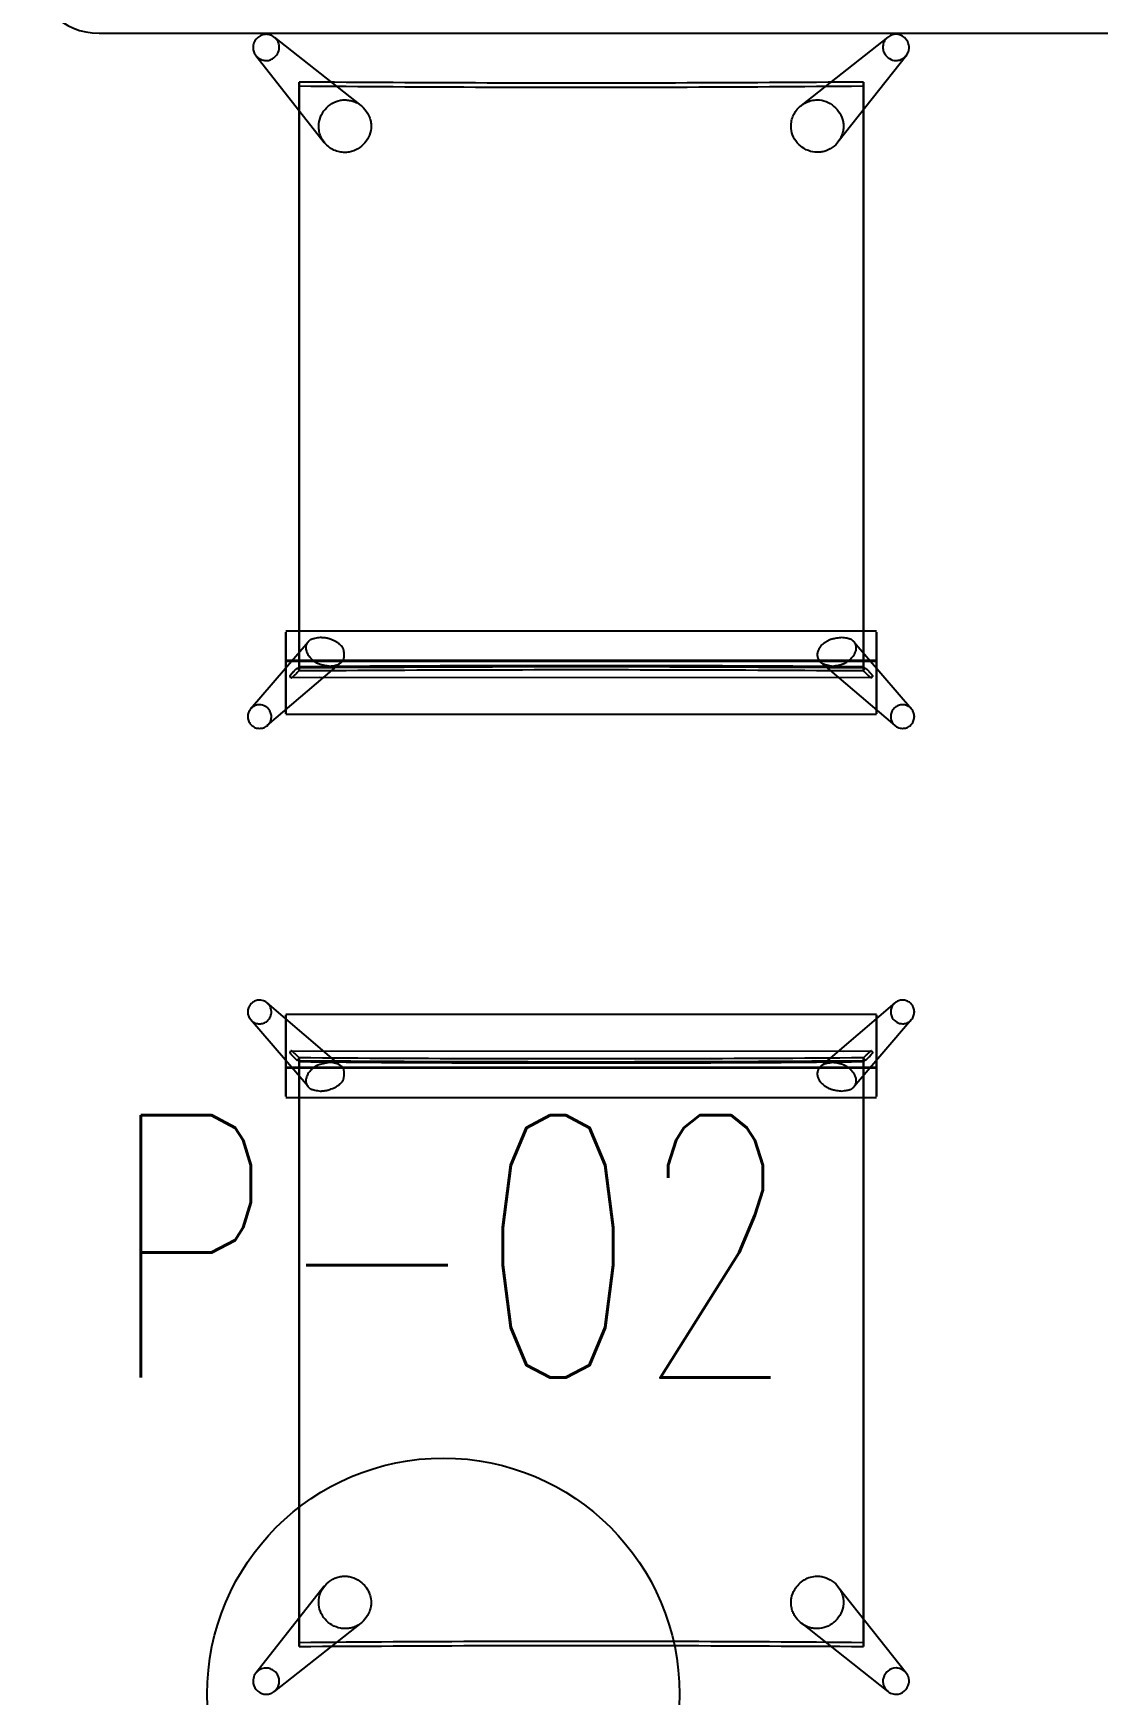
# Model space of a CAD drawing. Header units: millimetres. Extents: x -92759 to 184353, y -15225 to 86714.
# Drawn here: x 88601 to 89412, y 74041 to 75307 of the extents above; entities that cross this region are included whole.
import ezdxf

# ---------------------------------------------------------------- set-up
doc = ezdxf.new("R2010")
doc.units = ezdxf.units.MM
for name, color, linetype in [('0-1', 9, 'Continuous'), ('A-_--------_-3', 8, 'Continuous'), ('A-_FURT----_E', 9, 'Continuous'), ('E-legend', 1, 'Continuous'), ('M-_SANIFIXR_E', 9, 'Continuous')]:
    doc.layers.add(name, color=color, linetype=linetype)
doc.styles.add('Simplex', font='simplex_.ttf', dxfattribs={"width": 0.7, "height": 450})

# ---------------------------------------------------------------- blocks, each defined once
blk = doc.blocks.new('staff dining room')
at = {"layer": 'A-_--------_-3', "color": 8}
blk.add_line((17621, 2227.5), (19021, 2227.5), dxfattribs=at)
blk.add_arc((17621, 2277.5), 50, 180, 270, dxfattribs=at)
at = {"layer": 'A-_FURT----_E', "color": 8}
for p, q in [((17754.5, 2224.6), (17820.6, 2172.5)), ((18222.2, 2224.6), (18156.1, 2172.4)), ((17740.5, 2210.6), (17792.7, 2144.4)), ((18236.3, 2210.6), (18184.1, 2144.5)), ((17773.5, 2190.4), (17773.5, 2187.4)), ((18203.5, 2187.4), (18203.5, 2190.4)), ((17736.5, 1712.6), (17780.3, 1763.7)), ((18213.4, 1771.8), (17763.4, 1771.8)), ((17763.4, 1766.2), (17763.4, 1771.2)), ((17763.4, 1771.2), (17763.4, 1730.8)), ((17763.4, 1754.1), (17763.4, 1766.2)), ((18196.5, 1763.6), (18240.2, 1712.6)), ((18213.4, 1771.2), (18213.4, 1766.2)), ((18213.4, 1730.8), (18213.4, 1771.2)), ((18213.4, 1766.2), (18213.4, 1754.1)), ((17749.2, 1699.9), (17805.5, 1748.1)), ((17763.4, 1749.1), (17763.4, 1754.1)), ((18213.4, 1749.4), (17763.4, 1749.4)), ((17763.4, 1749.1), (18213.4, 1749.1)), ((17763.4, 1708.8), (17763.4, 1749.1)), ((18171.2, 1748.1), (18227.5, 1699.9)), ((18213.4, 1754.1), (18213.4, 1749.1)), ((18213.4, 1749.1), (18213.4, 1708.8)), ((17773.5, 1744.7), (17773.5, 1741.8)), ((18203.5, 1741.8), (18203.5, 1744.7)), ((17763.4, 1730.8), (17763.4, 1726.1)), ((17763.4, 1726.1), (17763.4, 1713.6)), ((18213.4, 1726.1), (18213.4, 1730.8)), ((18213.4, 1713.6), (18213.4, 1726.1)), ((17763.4, 1713.6), (17763.4, 1708.8)), ((18213.4, 1708.8), (18213.4, 1713.6)), ((17763.4, 1708.6), (18213.4, 1708.6)), ((17805.5, 1440.3), (17749.2, 1488.5)), ((18227.5, 1488.5), (18171.2, 1440.3)), ((17780.3, 1424.8), (17736.5, 1475.8)), ((18213.4, 1479.8), (17763.4, 1479.8)), ((17763.4, 1479.6), (17763.4, 1474.8)), ((17763.4, 1439.4), (17763.4, 1479.6)), ((17763.4, 1474.8), (17763.4, 1462.3)), ((18240.2, 1475.8), (18196.5, 1424.8)), ((18213.4, 1474.8), (18213.4, 1479.6)), ((18213.4, 1479.6), (18213.4, 1439.4)), ((18213.4, 1462.3), (18213.4, 1474.8)), ((17763.4, 1462.3), (17763.4, 1457.6)), ((17763.4, 1457.6), (17763.4, 1417.2)), ((18213.4, 1457.6), (18213.4, 1462.3)), ((18213.4, 1417.2), (18213.4, 1457.6)), ((17773.5, 1446.7), (17773.5, 1443.8)), ((18203.5, 1443.8), (18203.5, 1446.7)), ((18213.4, 1439.4), (17763.4, 1439.4)), ((17763.4, 1434.4), (17763.4, 1439.4)), ((17763.4, 1439), (18213.4, 1439)), ((17763.4, 1422.2), (17763.4, 1434.4)), ((18213.4, 1439.4), (18213.4, 1434.4)), ((18213.4, 1434.4), (18213.4, 1422.2)), ((17763.4, 1417.2), (17763.4, 1422.2)), ((18213.4, 1422.2), (18213.4, 1417.2)), ((17763.4, 1416.6), (18213.4, 1416.6)), ((17792.7, 1044), (17740.5, 977.8)), ((18184.1, 1043.9), (18236.3, 977.8)), ((17820.6, 1015.9), (17754.5, 963.8)), ((18156.1, 1016), (18222.2, 963.8)), ((17773.5, 1001), (17773.5, 998.1)), ((18203.5, 998.1), (18203.5, 1001))]:
    blk.add_line(p, q, dxfattribs=at)
at = {"layer": 'A-_FURT----_E', "color": 8, "flags": 128}
for points in [[(18209.7, 1736.3), (17789.1, 1736.5), (17767.4, 1736.3)], [(17772, 1743.8), (17770.7, 1742.6), (17769.5, 1741.3)], [(17773.5, 1741.8), (17772.8, 1742.8), (17772, 1743.8)], [(18205.1, 1743.8), (18204.3, 1742.8), (18203.6, 1741.8)], [(18207.6, 1741.3), (18206.4, 1742.6), (18205.1, 1743.8)], [(17767.4, 1452.1), (18188, 1451.9), (18209.7, 1452.1)], [(17769.5, 1447.1), (17770.7, 1445.9), (17772, 1444.6)], [(17772, 1444.6), (17772.8, 1445.6), (17773.5, 1446.7)], [(18203.6, 1446.7), (18204.3, 1445.6), (18205.1, 1444.6)], [(18205.1, 1444.6), (18206.4, 1445.9), (18207.6, 1447.1)]]:
    blk.add_lwpolyline(points, dxfattribs=at)
at = {"layer": 'A-_FURT----_E', "color": 8}
for centre, major_axis, start_param, end_param in [((17193, 1158.3), (572.4, 580.4), 6.253563, 6.268488), ((18908.6, 1032.5), (-696.7, 706.5), 0.015364, 0.027622), ((17193, 2030.1), (-572.4, 580.4), 3.15629, 3.171215), ((18908.6, 2155.9), (696.7, 706.5), 3.113971, 3.126228)]:
    blk.add_ellipse(centre, major_axis=major_axis, ratio=0.124571, start_param=start_param, end_param=end_param, dxfattribs=at)
for points, knots in [([(17758.4, 2216.8), (17758.4, 2217.3), (17758.3, 2218.5), (17757.6, 2220.7), (17756.2, 2223.3), (17753.9, 2225.2), (17751.8, 2226.2), (17750.1, 2226.6), (17748.4, 2226.8), (17746.1, 2226.6), (17742.3, 2225.1), (17739.1, 2221.4), (17738.4, 2217.9), (17738.4, 2216.8)], [0, 0, 0, 0, 0.055556, 0.111111, 0.222222, 0.333333, 0.388889, 0.444444, 0.5, 0.555556, 0.666667, 0.888889, 1, 1, 1, 1]), ([(17738.4, 2216.8), (17738.4, 2216.2), (17738.5, 2215), (17739.1, 2212.8), (17740.6, 2210.2), (17742.8, 2208.3), (17744.9, 2207.3), (17746.6, 2206.9), (17748.3, 2206.7), (17750.7, 2206.9), (17753.9, 2208.2), (17757.3, 2211.6), (17758.4, 2215), (17758.4, 2216.8)], [0, 0, 0, 0, 0.055556, 0.111111, 0.222222, 0.333333, 0.388889, 0.444444, 0.5, 0.555556, 0.666667, 0.833333, 1, 1, 1, 1]), ([(18228.4, 2226.8), (18227.8, 2226.8), (18226.6, 2226.7), (18224.4, 2226), (18221.9, 2224.5), (18219.9, 2222.3), (18218.9, 2220.2), (18218.5, 2218.5), (18218.3, 2216.8), (18218.5, 2214.5), (18219.8, 2211.2), (18223.2, 2207.8), (18226.6, 2206.8), (18228.4, 2206.8)], [0, 0, 0, 0, 0.055556, 0.111111, 0.222222, 0.333333, 0.388889, 0.444444, 0.5, 0.555556, 0.666667, 0.833333, 1, 1, 1, 1]), ([(18228.4, 2206.8), (18229, 2206.8), (18230.1, 2206.9), (18232.4, 2207.5), (18234.9, 2209), (18236.8, 2211.2), (18237.8, 2213.3), (18238.3, 2215), (18238.4, 2216.7), (18238.2, 2219), (18236.7, 2222.9), (18233, 2226), (18229.5, 2226.8), (18228.4, 2226.8)], [0, 0, 0, 0, 0.055556, 0.111111, 0.222222, 0.333333, 0.388889, 0.444444, 0.5, 0.555556, 0.666667, 0.888889, 1, 1, 1, 1]), ([(17773.5, 1741.8), (17773.5, 1805.6), (17773.5, 1912.8), (17773.5, 2062.9), (17773.5, 2148.1), (17773.5, 2190.4)], [-1, -1, -1, -1, -0.571429, -0.285714, 0, 0, 0, 0]), ([(17773.5, 2187.4), (17773.5, 2124.8), (17773.5, 2019.4), (17773.5, 1871.1), (17773.5, 1786.7), (17773.5, 1744.7)], [-1, -1, -1, -1, -0.571429, -0.285714, 0, 0, 0, 0]), ([(18203.5, 2190.4), (18203.5, 2126.9), (18203.5, 2020.1), (18203.5, 1869.9), (18203.5, 1784.3), (18203.5, 1741.8)], [-1, -1, -1, -1, -0.571429, -0.285714, 0, 0, 0, 0]), ([(18203.5, 1744.7), (18203.5, 1807.7), (18203.5, 1913.5), (18203.5, 2061.6), (18203.5, 2145.7), (18203.5, 2187.4)], [-1, -1, -1, -1, -0.571429, -0.285714, 0, 0, 0, 0]), ([(17788.4, 2156.8), (17788.4, 2161.4), (17791.2, 2168.2), (17798.3, 2174.3), (17803.8, 2176.5), (17808.4, 2176.9), (17811.9, 2176.5), (17815.3, 2175.6), (17819.5, 2173.6), (17823.9, 2169.8), (17826.9, 2164.7), (17828.2, 2160.2), (17828.4, 2157.9), (17828.4, 2156.8)], [0, 0, 0, 0, 0.222222, 0.333333, 0.444444, 0.5, 0.555556, 0.611111, 0.666667, 0.777778, 0.888889, 0.944444, 1, 1, 1, 1]), ([(18168.4, 2136.8), (18163.7, 2136.8), (18156.9, 2139.6), (18150.8, 2146.7), (18148.8, 2151.8), (18148.4, 2155.5), (18148.4, 2158.4), (18148.9, 2162), (18150.5, 2166.1), (18153.8, 2170.9), (18158.5, 2174.5), (18164, 2176.4), (18166.9, 2176.8), (18168.4, 2176.8)], [0, 0, 0, 0, 0.222222, 0.333333, 0.444444, 0.479167, 0.513889, 0.583333, 0.652778, 0.722222, 0.861111, 0.930556, 1, 1, 1, 1]), ([(18168.4, 2176.8), (18173, 2176.8), (18179.8, 2173.9), (18185.9, 2166.8), (18188.1, 2161.3), (18188.5, 2156.7), (18188.2, 2153.2), (18187.2, 2149.8), (18185.2, 2145.6), (18181.4, 2141.2), (18176.3, 2138.2), (18171.9, 2137), (18169.5, 2136.8), (18168.4, 2136.8)], [0, 0, 0, 0, 0.222222, 0.333333, 0.444444, 0.5, 0.555556, 0.611111, 0.666667, 0.777778, 0.888889, 0.944444, 1, 1, 1, 1]), ([(17828.4, 2156.8), (17828.4, 2152.1), (17825.6, 2145.3), (17818.4, 2139.2), (17813.3, 2137.2), (17809.6, 2136.7), (17806.7, 2136.7), (17803.1, 2137.3), (17799, 2138.9), (17794.2, 2142.2), (17790.6, 2146.9), (17788.7, 2152.4), (17788.4, 2155.3), (17788.4, 2156.8)], [0, 0, 0, 0, 0.222222, 0.333333, 0.444444, 0.479167, 0.513889, 0.583333, 0.652778, 0.722222, 0.861111, 0.930556, 1, 1, 1, 1]), ([(17789.6, 1767), (17788.8, 1766.9), (17787.4, 1766.7), (17785.5, 1766.3), (17784.2, 1766), (17783.4, 1765.8), (17782.9, 1765.6), (17782.6, 1765.5), (17782.4, 1765.4), (17782, 1765.3), (17781.5, 1765), (17781, 1764.5), (17780.6, 1764.1), (17780.4, 1763.8), (17780.2, 1763.6), (17780.1, 1763.5), (17780, 1763.3), (17779.8, 1763.1), (17779.6, 1762.8), (17779.3, 1762.3), (17779.1, 1761.8), (17778.8, 1761), (17778.6, 1760), (17778.6, 1758.3), (17779, 1756.5), (17779.8, 1754.7), (17780.5, 1753.5), (17781.3, 1752.5), (17781.8, 1751.8), (17782.4, 1751.2), (17782.9, 1750.7), (17783.1, 1750.5), (17783.4, 1750.3), (17783.6, 1750.1), (17783.9, 1749.9), (17784.4, 1749.4), (17785.2, 1748.8), (17786.1, 1748.1), (17786.9, 1747.7), (17787.4, 1747.5), (17787.8, 1747.3), (17788.2, 1747.2), (17788.8, 1747), (17789.9, 1746.6), (17791.7, 1746.2), (17794, 1745.7), (17795.8, 1745.4), (17796.7, 1745.2)], [0, 0, 0, 0, 0.027778, 0.055556, 0.083333, 0.097222, 0.104167, 0.111111, 0.118056, 0.125, 0.138889, 0.166667, 0.194444, 0.208333, 0.215278, 0.222222, 0.229167, 0.236111, 0.25, 0.277778, 0.305556, 0.333333, 0.388889, 0.444444, 0.555556, 0.611111, 0.666667, 0.694444, 0.722222, 0.75, 0.763889, 0.770833, 0.777778, 0.784722, 0.791667, 0.805556, 0.833333, 0.861111, 0.875, 0.881944, 0.888889, 0.895833, 0.902778, 0.916667, 0.944444, 0.972222, 1, 1, 1, 1]), ([(17796.7, 1745.2), (17797, 1745.3), (17797.7, 1745.3), (17798.5, 1745.4), (17799.2, 1745.4), (17799.5, 1745.5), (17799.8, 1745.5), (17800.1, 1745.6), (17800.3, 1745.6), (17800.5, 1745.7), (17800.7, 1745.7), (17800.9, 1745.8), (17801.1, 1745.8), (17801.4, 1745.9), (17801.7, 1745.9), (17802, 1746), (17802.4, 1746.2), (17802.7, 1746.3), (17803, 1746.4), (17803.2, 1746.6), (17803.4, 1746.7), (17803.5, 1746.8), (17803.6, 1746.8), (17803.7, 1746.9), (17803.9, 1747), (17804.2, 1747.2), (17804.6, 1747.5), (17805.2, 1747.8), (17805.9, 1748.3), (17806.6, 1749), (17807.2, 1749.8), (17807.5, 1750.4), (17807.7, 1751.3), (17807.8, 1752.6), (17807.8, 1754.5), (17807.7, 1756.2), (17807.5, 1757.4), (17807.3, 1758.2), (17807.1, 1758.8), (17806.8, 1759.4), (17806.3, 1760.1), (17805.6, 1760.7), (17805.2, 1761), (17804.9, 1761.3), (17804.7, 1761.5), (17804.5, 1761.6), (17804.3, 1761.9), (17803.8, 1762.3), (17803, 1762.9), (17802.1, 1763.5), (17801.1, 1764.1), (17800.1, 1764.6), (17798.7, 1765.2), (17797.3, 1765.7), (17796.2, 1766.1), (17795.6, 1766.3), (17794.9, 1766.4), (17794.2, 1766.6), (17793.6, 1766.7), (17792.9, 1766.7), (17792, 1766.8), (17790.9, 1766.9), (17790, 1767), (17789.6, 1767)], [0, 0, 0, 0, 0.027778, 0.055556, 0.069444, 0.083333, 0.090278, 0.097222, 0.104167, 0.111111, 0.118056, 0.125, 0.131944, 0.138889, 0.152778, 0.166667, 0.180556, 0.194444, 0.201389, 0.208333, 0.215278, 0.21875, 0.222222, 0.225694, 0.229167, 0.236111, 0.25, 0.263889, 0.277778, 0.305556, 0.319444, 0.333333, 0.347222, 0.361111, 0.388889, 0.416667, 0.430556, 0.444444, 0.458333, 0.472222, 0.5, 0.527778, 0.541667, 0.548611, 0.555556, 0.5625, 0.569444, 0.583333, 0.611111, 0.638889, 0.666667, 0.694444, 0.722222, 0.777778, 0.805556, 0.833333, 0.861111, 0.888889, 0.902778, 0.916667, 0.944444, 0.972222, 1, 1, 1, 1]), ([(18187.1, 1767), (18186.4, 1766.9), (18184.9, 1766.8), (18183, 1766.5), (18181.5, 1766.2), (18180.6, 1766), (18180.1, 1765.9), (18179.7, 1765.8), (18179.4, 1765.7), (18178.9, 1765.6), (18178.2, 1765.4), (18177.4, 1765), (18176.7, 1764.6), (18176.2, 1764.3), (18175.9, 1764.2), (18175.7, 1764.1), (18175.4, 1764), (18175.2, 1763.8), (18174.7, 1763.5), (18174.1, 1763.1), (18173.4, 1762.6), (18172.6, 1762), (18171.6, 1761.1), (18170.3, 1759.6), (18169.1, 1757.7), (18168.5, 1755.7), (18168.3, 1754), (18168.4, 1752.9), (18168.6, 1752), (18168.8, 1751.3), (18169.1, 1750.8), (18169.4, 1750.3), (18169.6, 1750), (18169.7, 1749.8), (18169.9, 1749.6), (18170.2, 1749.1), (18170.6, 1748.5), (18171.2, 1747.9), (18171.8, 1747.6), (18172.2, 1747.3), (18172.5, 1747.2), (18172.8, 1747.1), (18173.3, 1746.9), (18174.2, 1746.5), (18175.6, 1746.1), (18177.7, 1745.6), (18179.2, 1745.4), (18180.1, 1745.2)], [0, 0, 0, 0, 0.025, 0.05, 0.075, 0.0875, 0.09375, 0.1, 0.10625, 0.1125, 0.125, 0.15, 0.175, 0.1875, 0.19375, 0.2, 0.20625, 0.2125, 0.225, 0.25, 0.275, 0.3, 0.35, 0.4, 0.5, 0.6, 0.65, 0.7, 0.725, 0.75, 0.775, 0.7875, 0.8, 0.80625, 0.8125, 0.825, 0.85, 0.875, 0.8875, 0.89375, 0.9, 0.90625, 0.9125, 0.925, 0.95, 0.975, 1, 1, 1, 1]), ([(18180.1, 1745.2), (18180.9, 1745.4), (18182.5, 1745.6), (18184.7, 1746), (18186.3, 1746.4), (18187.3, 1746.7), (18187.9, 1746.9), (18188.3, 1747), (18188.6, 1747.2), (18189.1, 1747.4), (18189.9, 1747.7), (18190.8, 1748.3), (18191.6, 1748.9), (18192.1, 1749.3), (18192.4, 1749.5), (18192.6, 1749.7), (18192.8, 1749.8), (18193.1, 1750.1), (18193.6, 1750.4), (18194.2, 1751), (18194.8, 1751.7), (18195.5, 1752.5), (18196.3, 1753.6), (18197.3, 1755.3), (18198, 1757.4), (18198.2, 1759.3), (18198, 1760.8), (18197.7, 1761.7), (18197.4, 1762.4), (18197.1, 1762.9), (18196.8, 1763.3), (18196.6, 1763.6), (18196.4, 1763.8), (18196.3, 1763.9), (18196.2, 1764), (18196, 1764.2), (18195.7, 1764.4), (18195.4, 1764.8), (18194.8, 1765.2), (18194.3, 1765.5), (18194, 1765.6), (18193.7, 1765.7), (18193.4, 1765.8), (18193, 1765.9), (18192.2, 1766.2), (18191, 1766.4), (18189.2, 1766.8), (18187.9, 1766.9), (18187.1, 1767)], [0, 0, 0, 0, 0.025, 0.05, 0.075, 0.0875, 0.09375, 0.1, 0.10625, 0.1125, 0.125, 0.15, 0.175, 0.1875, 0.19375, 0.2, 0.20625, 0.2125, 0.225, 0.25, 0.275, 0.3, 0.35, 0.4, 0.5, 0.6, 0.65, 0.7, 0.725, 0.75, 0.775, 0.7875, 0.79375, 0.8, 0.80625, 0.8125, 0.825, 0.85, 0.875, 0.8875, 0.89375, 0.9, 0.90625, 0.9125, 0.925, 0.95, 0.975, 1, 1, 1, 1]), ([(17769.5, 1741.3), (17769.3, 1741.1), (17768.8, 1740.6), (17768.3, 1740.1), (17768, 1739.7), (17767.8, 1739.5), (17767.7, 1739.3), (17767.5, 1739.2), (17767.4, 1739), (17767.3, 1738.9), (17767.1, 1738.7), (17767, 1738.5), (17766.8, 1738.4), (17766.7, 1738.2), (17766.7, 1738.1), (17766.6, 1738), (17766.5, 1737.9), (17766.4, 1737.8), (17766.4, 1737.7), (17766.4, 1737.6), (17766.4, 1737.6), (17766.4, 1737.6)], [0, 0, 0, 0, 0.142857, 0.285714, 0.357143, 0.392857, 0.428571, 0.464286, 0.5, 0.535714, 0.571429, 0.625, 0.678571, 0.705357, 0.732143, 0.785714, 0.839286, 0.866071, 0.892857, 0.946429, 1, 1, 1, 1]), ([(17767.3, 1736.3), (17767.3, 1736.3), (17767.4, 1736.3), (17767.6, 1736.4), (17767.8, 1736.5), (17768, 1736.7), (17768.2, 1736.8), (17768.4, 1737), (17768.7, 1737.2), (17768.9, 1737.4), (17769.1, 1737.5), (17769.3, 1737.7), (17769.5, 1737.9), (17769.8, 1738.2), (17770.2, 1738.5), (17770.8, 1739.1), (17772, 1740.1), (17772.9, 1741.1), (17773.5, 1741.8)], [0, 0, 0, 0, 0.0625, 0.125, 0.1875, 0.21875, 0.25, 0.3125, 0.34375, 0.375, 0.40625, 0.4375, 0.46875, 0.5, 0.5625, 0.625, 0.75, 1, 1, 1, 1]), ([(18203.6, 1741.8), (18204.3, 1741), (18205.2, 1740.1), (18206.2, 1739.2), (18206.5, 1738.8), (18206.8, 1738.6), (18207.1, 1738.3), (18207.3, 1738.1), (18207.6, 1737.9), (18207.9, 1737.6), (18208.2, 1737.4), (18208.5, 1737.1), (18208.7, 1737), (18208.9, 1736.8), (18209.1, 1736.6), (18209.3, 1736.5), (18209.5, 1736.4), (18209.6, 1736.4), (18209.7, 1736.3), (18209.8, 1736.3), (18209.8, 1736.3)], [0, 0, 0, 0, 0.285714, 0.357143, 0.392857, 0.428571, 0.464286, 0.5, 0.535714, 0.571429, 0.625, 0.678571, 0.705357, 0.732143, 0.785714, 0.839286, 0.866071, 0.892857, 0.946429, 1, 1, 1, 1]), ([(18210.7, 1737.6), (18210.7, 1737.6), (18210.7, 1737.6), (18210.7, 1737.7), (18210.7, 1737.8), (18210.6, 1737.9), (18210.5, 1738), (18210.5, 1738.1), (18210.4, 1738.2), (18210.3, 1738.3), (18210.2, 1738.5), (18210.1, 1738.6), (18210, 1738.7), (18209.8, 1738.9), (18209.7, 1739), (18209.6, 1739.2), (18209.4, 1739.4), (18209.2, 1739.6), (18209, 1739.8), (18208.8, 1740.1), (18208.3, 1740.6), (18207.9, 1741), (18207.6, 1741.3)], [0, 0, 0, 0, 0.071429, 0.107143, 0.142857, 0.178571, 0.214286, 0.25, 0.285714, 0.321429, 0.357143, 0.392857, 0.428571, 0.464286, 0.5, 0.535714, 0.571429, 0.625, 0.678571, 0.732143, 0.785714, 1, 1, 1, 1]), ([(17743.4, 1715.8), (17742.3, 1715.8), (17740.2, 1715.4), (17737.5, 1713.8), (17735.8, 1711.7), (17734.9, 1709.8), (17734.3, 1707.8), (17734.3, 1705.2), (17735.4, 1702.2), (17737.5, 1699.7), (17740.2, 1698.1), (17742.3, 1697.8), (17743.4, 1697.8)], [0, 0, 0, 0, 0.111111, 0.222222, 0.333333, 0.388889, 0.444444, 0.555556, 0.666667, 0.777778, 0.888889, 1, 1, 1, 1]), ([(17743.4, 1697.8), (17744.4, 1697.8), (17746.5, 1698.1), (17749.3, 1699.7), (17751, 1701.8), (17751.9, 1703.7), (17752.4, 1705.7), (17752.4, 1708.3), (17751.1, 1711.8), (17748.1, 1714.9), (17744.9, 1715.8), (17743.4, 1715.8)], [0, 0, 0, 0, 0.111111, 0.222222, 0.333333, 0.388889, 0.444444, 0.555556, 0.666667, 0.833333, 1, 1, 1, 1]), ([(18233.4, 1715.8), (18232.3, 1715.8), (18230.2, 1715.4), (18227.5, 1713.8), (18225.4, 1711.3), (18224.2, 1708.1), (18224.4, 1704.3), (18226, 1701.4), (18227.8, 1699.6), (18230.1, 1698.2), (18232.1, 1697.8), (18233.4, 1697.8)], [0, 0, 0, 0, 0.111111, 0.222222, 0.333333, 0.444444, 0.583333, 0.722222, 0.791667, 0.861111, 1, 1, 1, 1]), ([(17743.4, 1490.7), (17742.3, 1490.7), (17740.2, 1490.3), (17737.5, 1488.7), (17735.4, 1486.3), (17734.3, 1483.3), (17734.3, 1480.6), (17734.9, 1478.6), (17735.8, 1476.7), (17737.5, 1474.6), (17740.2, 1473), (17742.3, 1472.7), (17743.4, 1472.7)], [0, 0, 0, 0, 0.111111, 0.222222, 0.333333, 0.444444, 0.555556, 0.611111, 0.666667, 0.777778, 0.888889, 1, 1, 1, 1]), ([(17743.4, 1472.7), (17744.4, 1472.7), (17746.5, 1473), (17749.3, 1474.6), (17751.3, 1477.1), (17752.5, 1480.3), (17752.3, 1484.1), (17750.8, 1487), (17748.9, 1488.9), (17746.6, 1490.2), (17744.7, 1490.7), (17743.4, 1490.7)], [0, 0, 0, 0, 0.111111, 0.222222, 0.333333, 0.444444, 0.583333, 0.722222, 0.791667, 0.861111, 1, 1, 1, 1]), ([(18233.4, 1490.7), (18232.3, 1490.7), (18230.2, 1490.3), (18227.5, 1488.7), (18225.4, 1486.3), (18224.3, 1483.3), (18224.3, 1480.1), (18225.6, 1476.6), (18228.7, 1473.5), (18231.8, 1472.7), (18233.4, 1472.7)], [0, 0, 0, 0, 0.111111, 0.222222, 0.333333, 0.444444, 0.555556, 0.666667, 0.833333, 1, 1, 1, 1]), ([(17766.4, 1450.8), (17766.4, 1450.8), (17766.4, 1450.8), (17766.4, 1450.7), (17766.4, 1450.6), (17766.5, 1450.5), (17766.6, 1450.4), (17766.6, 1450.3), (17766.7, 1450.2), (17766.8, 1450.1), (17766.9, 1450), (17767, 1449.8), (17767.1, 1449.7), (17767.3, 1449.5), (17767.4, 1449.4), (17767.5, 1449.2), (17767.7, 1449), (17767.9, 1448.8), (17768.1, 1448.6), (17768.3, 1448.4), (17768.8, 1447.9), (17769.2, 1447.5), (17769.5, 1447.1)], [0, 0, 0, 0, 0.071429, 0.107143, 0.142857, 0.178571, 0.214286, 0.25, 0.285714, 0.321429, 0.357143, 0.392857, 0.428571, 0.464286, 0.5, 0.535714, 0.571429, 0.625, 0.678571, 0.732143, 0.785714, 1, 1, 1, 1]), ([(17773.5, 1446.7), (17772.9, 1447.3), (17772, 1448.3), (17770.8, 1449.3), (17770.2, 1449.9), (17769.8, 1450.2), (17769.5, 1450.5), (17769.3, 1450.7), (17769.1, 1450.9), (17768.9, 1451.1), (17768.7, 1451.2), (17768.4, 1451.4), (17768.2, 1451.6), (17768, 1451.8), (17767.8, 1451.9), (17767.6, 1452), (17767.4, 1452.1), (17767.3, 1452.1), (17767.3, 1452.1)], [0, 0, 0, 0, 0.25, 0.375, 0.4375, 0.5, 0.53125, 0.5625, 0.59375, 0.625, 0.65625, 0.6875, 0.75, 0.78125, 0.8125, 0.875, 0.9375, 1, 1, 1, 1]), ([(17773.5, 998.1), (17773.5, 1061.5), (17773.5, 1168.3), (17773.5, 1318.6), (17773.5, 1404.1), (17773.5, 1446.7)], [-1, -1, -1, -1, -0.571429, -0.285714, 0, 0, 0, 0]), ([(17773.5, 1443.8), (17773.5, 1380.7), (17773.5, 1274.9), (17773.5, 1126.8), (17773.5, 1042.7), (17773.5, 1001)], [-1, -1, -1, -1, -0.571429, -0.285714, 0, 0, 0, 0]), ([(18203.5, 1446.7), (18203.5, 1382.8), (18203.5, 1275.6), (18203.5, 1125.5), (18203.5, 1040.4), (18203.5, 998.1)], [-1, -1, -1, -1, -0.571429, -0.285714, 0, 0, 0, 0]), ([(18203.5, 1001), (18203.5, 1063.6), (18203.5, 1169), (18203.5, 1317.3), (18203.5, 1401.7), (18203.5, 1443.8)], [-1, -1, -1, -1, -0.571429, -0.285714, 0, 0, 0, 0]), ([(18209.8, 1452.1), (18209.8, 1452.1), (18209.7, 1452.1), (18209.6, 1452), (18209.4, 1452), (18209.2, 1451.8), (18208.9, 1451.6), (18208.7, 1451.5), (18208.5, 1451.3), (18208.3, 1451.2), (18208.1, 1451), (18207.8, 1450.8), (18207.6, 1450.5), (18207.3, 1450.3), (18207.1, 1450.1), (18206.8, 1449.8), (18206.4, 1449.5), (18205.9, 1449), (18204.9, 1448), (18204.1, 1447.2), (18203.6, 1446.7)], [0, 0, 0, 0, 0.071429, 0.107143, 0.142857, 0.214286, 0.25, 0.285714, 0.321429, 0.357143, 0.392857, 0.428571, 0.464286, 0.5, 0.535714, 0.571429, 0.625, 0.678571, 0.785714, 1, 1, 1, 1]), ([(18207.6, 1447.1), (18207.8, 1447.3), (18208.3, 1447.8), (18208.8, 1448.3), (18209.1, 1448.7), (18209.3, 1448.9), (18209.4, 1449.1), (18209.6, 1449.2), (18209.7, 1449.4), (18209.8, 1449.5), (18210, 1449.7), (18210.1, 1449.9), (18210.3, 1450.1), (18210.4, 1450.2), (18210.4, 1450.3), (18210.5, 1450.4), (18210.6, 1450.6), (18210.7, 1450.6), (18210.7, 1450.7), (18210.7, 1450.8), (18210.7, 1450.8), (18210.7, 1450.8)], [0, 0, 0, 0, 0.142857, 0.285714, 0.357143, 0.392857, 0.428571, 0.464286, 0.5, 0.535714, 0.571429, 0.625, 0.678571, 0.705357, 0.732143, 0.785714, 0.839286, 0.866071, 0.892857, 0.946429, 1, 1, 1, 1]), ([(17796.7, 1443.2), (17795.8, 1443), (17794, 1442.7), (17791.7, 1442.2), (17789.9, 1441.8), (17788.8, 1441.4), (17788.2, 1441.2), (17787.8, 1441.1), (17787.4, 1440.9), (17786.9, 1440.7), (17786.1, 1440.3), (17785.2, 1439.7), (17784.4, 1439), (17783.9, 1438.6), (17783.6, 1438.3), (17783.4, 1438.1), (17783.1, 1437.9), (17782.9, 1437.7), (17782.4, 1437.3), (17781.8, 1436.7), (17781.3, 1435.9), (17780.5, 1435), (17779.8, 1433.8), (17779, 1431.9), (17778.6, 1430.1), (17778.6, 1428.5), (17778.8, 1427.5), (17779.1, 1426.7), (17779.3, 1426.1), (17779.6, 1425.6), (17779.8, 1425.3), (17780, 1425.1), (17780.1, 1425), (17780.2, 1424.8), (17780.4, 1424.6), (17780.6, 1424.3), (17781, 1423.9), (17781.5, 1423.4), (17782, 1423.2), (17782.4, 1423), (17782.6, 1422.9), (17782.9, 1422.8), (17783.4, 1422.6), (17784.2, 1422.4), (17785.5, 1422.1), (17787.4, 1421.7), (17788.8, 1421.5), (17789.6, 1421.4)], [0, 0, 0, 0, 0.027778, 0.055556, 0.083333, 0.097222, 0.104167, 0.111111, 0.118056, 0.125, 0.138889, 0.166667, 0.194444, 0.208333, 0.215278, 0.222222, 0.229167, 0.236111, 0.25, 0.277778, 0.305556, 0.333333, 0.388889, 0.444444, 0.555556, 0.611111, 0.666667, 0.694444, 0.722222, 0.75, 0.763889, 0.770833, 0.777778, 0.784722, 0.791667, 0.805556, 0.833333, 0.861111, 0.875, 0.881944, 0.888889, 0.895833, 0.902778, 0.916667, 0.944444, 0.972222, 1, 1, 1, 1]), ([(17789.6, 1421.4), (17790, 1421.4), (17790.9, 1421.5), (17792, 1421.6), (17792.9, 1421.7), (17793.6, 1421.8), (17794.2, 1421.9), (17794.9, 1422), (17795.6, 1422.1), (17796.2, 1422.3), (17797.3, 1422.7), (17798.7, 1423.2), (17800.1, 1423.8), (17801.1, 1424.3), (17802.1, 1424.9), (17803, 1425.6), (17803.8, 1426.1), (17804.3, 1426.5), (17804.5, 1426.8), (17804.7, 1427), (17804.9, 1427.1), (17805.2, 1427.4), (17805.6, 1427.8), (17806.3, 1428.3), (17806.8, 1429), (17807.1, 1429.7), (17807.3, 1430.2), (17807.5, 1431), (17807.7, 1432.2), (17807.8, 1434), (17807.8, 1435.8), (17807.7, 1437.1), (17807.5, 1438), (17807.2, 1438.6), (17806.6, 1439.5), (17805.9, 1440.1), (17805.2, 1440.6), (17804.6, 1441), (17804.2, 1441.2), (17803.9, 1441.4), (17803.7, 1441.5), (17803.6, 1441.6), (17803.5, 1441.7), (17803.4, 1441.8), (17803.2, 1441.9), (17803, 1442), (17802.7, 1442.1), (17802.4, 1442.2), (17802, 1442.4), (17801.7, 1442.5), (17801.4, 1442.5), (17801.1, 1442.6), (17800.9, 1442.6), (17800.7, 1442.7), (17800.5, 1442.7), (17800.3, 1442.8), (17800.1, 1442.8), (17799.8, 1442.9), (17799.5, 1442.9), (17799.2, 1443), (17798.5, 1443.1), (17797.7, 1443.1), (17797, 1443.2), (17796.7, 1443.2)], [0, 0, 0, 0, 0.027778, 0.055556, 0.083333, 0.097222, 0.111111, 0.138889, 0.166667, 0.194444, 0.222222, 0.277778, 0.305556, 0.333333, 0.361111, 0.388889, 0.416667, 0.430556, 0.4375, 0.444444, 0.451389, 0.458333, 0.472222, 0.5, 0.527778, 0.541667, 0.555556, 0.569444, 0.583333, 0.611111, 0.638889, 0.652778, 0.666667, 0.680556, 0.694444, 0.722222, 0.736111, 0.75, 0.763889, 0.770833, 0.774306, 0.777778, 0.78125, 0.784722, 0.791667, 0.798611, 0.805556, 0.819444, 0.833333, 0.847222, 0.861111, 0.868056, 0.875, 0.881944, 0.888889, 0.895833, 0.902778, 0.909722, 0.916667, 0.930556, 0.944444, 0.972222, 1, 1, 1, 1]), ([(18180.1, 1443.2), (18179.2, 1443), (18177.7, 1442.8), (18175.6, 1442.3), (18174.2, 1441.9), (18173.3, 1441.6), (18172.8, 1441.4), (18172.5, 1441.2), (18172.2, 1441.1), (18171.8, 1440.9), (18171.2, 1440.5), (18170.6, 1439.9), (18170.2, 1439.3), (18169.9, 1438.9), (18169.7, 1438.6), (18169.6, 1438.5), (18169.5, 1438.3), (18169.3, 1438.1), (18169.1, 1437.7), (18168.8, 1437.1), (18168.6, 1436.4), (18168.4, 1435.5), (18168.3, 1434.4), (18168.5, 1432.7), (18169.1, 1430.7), (18170.3, 1428.8), (18171.6, 1427.3), (18172.6, 1426.5), (18173.4, 1425.8), (18174.1, 1425.3), (18174.7, 1424.9), (18175.2, 1424.6), (18175.4, 1424.5), (18175.7, 1424.3), (18175.9, 1424.2), (18176.2, 1424.1), (18176.7, 1423.8), (18177.4, 1423.4), (18178.2, 1423.1), (18178.9, 1422.8), (18179.4, 1422.7), (18179.7, 1422.6), (18180.1, 1422.5), (18180.6, 1422.4), (18181.5, 1422.2), (18183, 1421.9), (18184.9, 1421.6), (18186.4, 1421.5), (18187.1, 1421.4)], [0, 0, 0, 0, 0.025, 0.05, 0.075, 0.0875, 0.09375, 0.1, 0.10625, 0.1125, 0.125, 0.15, 0.175, 0.1875, 0.19375, 0.2, 0.20625, 0.2125, 0.225, 0.25, 0.275, 0.3, 0.35, 0.4, 0.5, 0.6, 0.65, 0.7, 0.725, 0.75, 0.775, 0.7875, 0.79375, 0.8, 0.80625, 0.8125, 0.825, 0.85, 0.875, 0.8875, 0.89375, 0.9, 0.90625, 0.9125, 0.925, 0.95, 0.975, 1, 1, 1, 1]), ([(18187.1, 1421.4), (18187.9, 1421.5), (18189.2, 1421.7), (18191, 1422), (18192.2, 1422.3), (18193, 1422.5), (18193.4, 1422.6), (18193.7, 1422.7), (18194, 1422.8), (18194.3, 1422.9), (18194.8, 1423.2), (18195.4, 1423.6), (18195.7, 1424), (18196, 1424.3), (18196.2, 1424.4), (18196.3, 1424.5), (18196.4, 1424.7), (18196.6, 1424.8), (18196.8, 1425.1), (18197.1, 1425.5), (18197.4, 1426), (18197.7, 1426.7), (18198, 1427.6), (18198.2, 1429.1), (18198, 1431), (18197.3, 1433.1), (18196.3, 1434.8), (18195.5, 1435.9), (18194.8, 1436.8), (18194.2, 1437.4), (18193.6, 1438), (18193.1, 1438.4), (18192.7, 1438.7), (18192.4, 1438.9), (18192.1, 1439.1), (18191.6, 1439.5), (18190.8, 1440.1), (18189.9, 1440.7), (18189.1, 1441), (18188.6, 1441.2), (18188.3, 1441.4), (18187.9, 1441.5), (18187.3, 1441.7), (18186.3, 1442), (18184.7, 1442.4), (18182.5, 1442.8), (18180.9, 1443.1), (18180.1, 1443.2)], [0, 0, 0, 0, 0.025, 0.05, 0.075, 0.0875, 0.09375, 0.1, 0.10625, 0.1125, 0.125, 0.15, 0.175, 0.1875, 0.19375, 0.2, 0.20625, 0.2125, 0.225, 0.25, 0.275, 0.3, 0.35, 0.4, 0.5, 0.6, 0.65, 0.7, 0.725, 0.75, 0.775, 0.7875, 0.8, 0.80625, 0.8125, 0.825, 0.85, 0.875, 0.8875, 0.89375, 0.9, 0.90625, 0.9125, 0.925, 0.95, 0.975, 1, 1, 1, 1]), ([(17788.4, 1031.7), (17788.4, 1032.8), (17788.6, 1035.2), (17789.8, 1039.6), (17792.8, 1044.7), (17797.3, 1048.5), (17801.4, 1050.5), (17804.8, 1051.4), (17808.3, 1051.8), (17812.9, 1051.4), (17819.5, 1048.8), (17826.3, 1042), (17828.4, 1035.2), (17828.4, 1031.7)], [0, 0, 0, 0, 0.055556, 0.111111, 0.222222, 0.333333, 0.388889, 0.444444, 0.5, 0.555556, 0.666667, 0.833333, 1, 1, 1, 1]), ([(18168.4, 1011.7), (18167.2, 1011.7), (18164.9, 1011.9), (18160.4, 1013.1), (18155.3, 1016.1), (18151.5, 1020.6), (18149.5, 1024.7), (18148.6, 1028.1), (18148.3, 1031.6), (18148.7, 1036.2), (18151.3, 1042.8), (18158, 1049.6), (18164.9, 1051.7), (18168.4, 1051.7)], [0, 0, 0, 0, 0.055556, 0.111111, 0.222222, 0.333333, 0.388889, 0.444444, 0.5, 0.555556, 0.666667, 0.833333, 1, 1, 1, 1]), ([(18168.4, 1051.7), (18169.5, 1051.7), (18171.9, 1051.5), (18176.3, 1050.2), (18181.4, 1047.2), (18185.2, 1042.8), (18187.2, 1038.6), (18188.2, 1035.2), (18188.5, 1031.7), (18188.1, 1027.1), (18185, 1019.4), (18177.6, 1013.1), (18170.7, 1011.7), (18168.4, 1011.7)], [0, 0, 0, 0, 0.055556, 0.111111, 0.222222, 0.333333, 0.388889, 0.444444, 0.5, 0.555556, 0.666667, 0.888889, 1, 1, 1, 1]), ([(17828.4, 1031.7), (17828.4, 1030.5), (17828.2, 1028.2), (17826.9, 1023.7), (17823.9, 1018.6), (17819.5, 1014.8), (17815.3, 1012.8), (17811.9, 1011.9), (17808.4, 1011.6), (17803.8, 1012), (17796.1, 1015), (17789.8, 1022.4), (17788.4, 1029.3), (17788.4, 1031.7)], [0, 0, 0, 0, 0.055556, 0.111111, 0.222222, 0.333333, 0.388889, 0.444444, 0.5, 0.555556, 0.666667, 0.888889, 1, 1, 1, 1]), ([(17758.4, 971.7), (17758.4, 974), (17757, 977.4), (17753.4, 980.4), (17750.9, 981.4), (17749, 981.7), (17747.5, 981.7), (17745.7, 981.4), (17743.7, 980.6), (17741.3, 978.9), (17739.5, 976.6), (17738.5, 973.8), (17738.4, 972.4), (17738.4, 971.7)], [0, 0, 0, 0, 0.222222, 0.333333, 0.444444, 0.479167, 0.513889, 0.583333, 0.652778, 0.722222, 0.861111, 0.930556, 1, 1, 1, 1]), ([(18228.4, 981.7), (18226, 981.7), (18222.7, 980.3), (18219.6, 976.7), (18218.6, 974.2), (18218.4, 972.3), (18218.4, 970.8), (18218.6, 969), (18219.5, 967), (18221.1, 964.6), (18223.4, 962.8), (18226.2, 961.8), (18227.6, 961.7), (18228.4, 961.7)], [0, 0, 0, 0, 0.222222, 0.333333, 0.444444, 0.479167, 0.513889, 0.583333, 0.652778, 0.722222, 0.861111, 0.930556, 1, 1, 1, 1]), ([(18228.4, 961.7), (18230.7, 961.7), (18235.2, 963.5), (18238.1, 968.2), (18238.4, 971.7), (18238.3, 973.4), (18237.8, 975.1), (18237, 976.7), (18236, 978.1), (18234.4, 979.8), (18232.4, 980.9), (18230.1, 981.6), (18229, 981.7), (18228.4, 981.7)], [0, 0, 0, 0, 0.222222, 0.444444, 0.5, 0.555556, 0.611111, 0.666667, 0.722222, 0.777778, 0.888889, 0.944444, 1, 1, 1, 1]), ([(17738.4, 971.7), (17738.4, 969.3), (17740.2, 964.8), (17744.9, 961.9), (17748.4, 961.6), (17750.1, 961.8), (17751.8, 962.2), (17753.4, 963), (17754.8, 964), (17756.5, 965.7), (17757.6, 967.7), (17758.3, 969.9), (17758.4, 971.1), (17758.4, 971.7)], [0, 0, 0, 0, 0.222222, 0.444444, 0.5, 0.555556, 0.611111, 0.666667, 0.722222, 0.777778, 0.888889, 0.944444, 1, 1, 1, 1])]:
    blk.add_open_spline(points, degree=3, knots=knots, dxfattribs=at)
for points in [[(18203.5, 2190.4), (18155.8, 2190), (18060.3, 2189.5), (17916.8, 2189.5), (17821.3, 2190), (17773.5, 2190.4)], [(17773.5, 2187.4), (17821.3, 2187), (17916.8, 2186.4), (18060.3, 2186.4), (18155.8, 2187), (18203.5, 2187.4)], [(18204.7, 1743.8), (18060.7, 1744.9), (17916.4, 1744.9), (17772.4, 1743.8)], [(18203.5, 1744.7), (18155.8, 1745.1), (18060.3, 1745.6), (17916.8, 1745.6), (17821.3, 1745.1), (17773.5, 1744.7)], [(17773.5, 1741.8), (17821.3, 1742.1), (17916.8, 1742.6), (18060.3, 1742.6), (18155.8, 1742.1), (18203.6, 1741.8)], [(17773.5, 1741.8), (17821.3, 1742.1), (17916.8, 1742.6), (18060.3, 1742.6), (18155.8, 1742.1), (18203.5, 1741.8)], [(18233.4, 1697.8), (18234.4, 1697.8), (18236.5, 1698.1), (18239.3, 1699.7), (18241.3, 1702.2), (18242.4, 1705.2), (18242.4, 1708.3), (18241.3, 1711.3), (18239.3, 1713.8), (18236.5, 1715.4), (18234.4, 1715.8), (18233.4, 1715.8)], [(18233.4, 1472.7), (18234.4, 1472.7), (18236.5, 1473), (18239.3, 1474.6), (18241.3, 1477.1), (18242.4, 1480.1), (18242.4, 1483.3), (18241.3, 1486.3), (18239.3, 1488.7), (18236.5, 1490.3), (18234.4, 1490.7), (18233.4, 1490.7)], [(17772.4, 1444.6), (17916.4, 1443.5), (18060.7, 1443.5), (18204.7, 1444.6)], [(18203.6, 1446.7), (18155.8, 1446.3), (18060.3, 1445.8), (17916.8, 1445.8), (17821.3, 1446.3), (17773.5, 1446.7)], [(18203.5, 1446.7), (18155.8, 1446.3), (18060.3, 1445.8), (17916.8, 1445.8), (17821.3, 1446.3), (17773.5, 1446.7)], [(17773.5, 1443.8), (17821.3, 1443.3), (17916.8, 1442.8), (18060.3, 1442.8), (18155.8, 1443.3), (18203.5, 1443.8)], [(18203.5, 1001), (18155.8, 1001.4), (18060.3, 1002), (17916.8, 1002), (17821.3, 1001.4), (17773.5, 1001)], [(17773.5, 998.1), (17821.3, 998.4), (17916.8, 998.9), (18060.3, 998.9), (18155.8, 998.4), (18203.5, 998.1)]]:
    blk.add_open_spline(points, degree=3, dxfattribs=at)
blk = doc.blocks.new('1599_FURN_RHH_BLK8 _NEW__2ND STY_dwg-10261561-BLK8_RHH_2ND STOREY PLAN')
blk.add_blockref('staff dining room', (-19270.7, -6261.8))
blk = doc.blocks.new('A$C3019c3af')
at = {"layer": 'M-_SANIFIXR_E'}
blk.add_blockref('1599_FURN_RHH_BLK8 _NEW__2ND STY_dwg-10261561-BLK8_RHH_2ND STOREY PLAN', (7599.8, 46600.1), dxfattribs=at)
blk = doc.blocks.new('P-02')
at = {"layer": 'E-legend', "lineweight": 25}
blk.add_circle((0, 0), 180, dxfattribs=at)
at = {"layer": 'E-legend', "lineweight": 15, "style": 'Simplex', "width": 0.7}
blk.add_text('P-02', height=200, dxfattribs=at).set_placement((-254.6, 241.3))
blk = doc.blocks.new('EL_B8_L2_R4')
at = {"layer": 'E-legend', "color": 0}
blk.add_blockref('P-02', (-1387.5, -5300), dxfattribs=at)

msp = doc.modelspace()

# ---------------------------------------------------------------- block references
at = {"layer": '0-1'}
msp.add_blockref('A$C3019c3af', (82701.1, 32741.2), dxfattribs=at)
at = {"layer": 'E-legend', "color": 7}
msp.add_blockref('EL_B8_L2_R4', (90301.1, 79341.2), dxfattribs=at)

doc.saveas('drawing.dxf')
